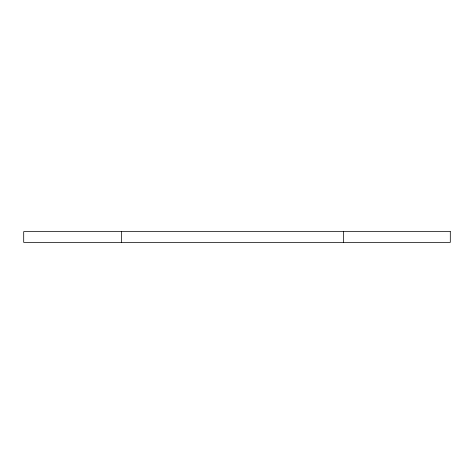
<?xml version="1.0" encoding="UTF-8"?>
<svg xmlns="http://www.w3.org/2000/svg" width="474" height="474" viewBox="0 0 474 474"><rect width="100%" height="100%" fill="white"/><g stroke="black" fill="none" stroke-linecap="round" stroke-linejoin="round"><path stroke-width="0.71" d="M343.609 231.62L343.609 242.38M121.599 231.62L121.599 242.38M450.3 231.62L23.7 231.62L23.7 242.38L450.3 242.38L450.3 231.62"/></g></svg>
